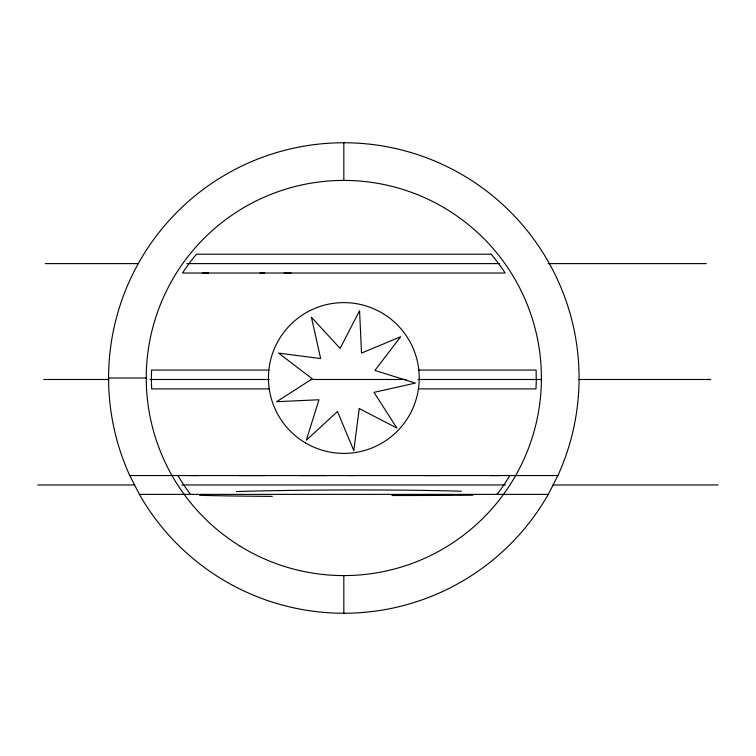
<?xml version="1.0" encoding="UTF-8"?>
<svg xmlns="http://www.w3.org/2000/svg" width="756" height="756" viewBox="0 0 756 756"><rect width="100%" height="100%" fill="white"/><g stroke="black" fill="none" stroke-linecap="round" stroke-linejoin="round"><path stroke-width="1.13" d="M343.829 613.239L343.829 575.581M557.89 475.552L548.27 494.377L139.397 494.377L129.767 475.552A235.239 235.239 0 0 1 343.829 142.761A235.239 235.239 0 0 1 557.89 475.552L129.767 475.552M45.228 263.608L138.49 263.608M186.893 263.608L499.725 263.608M548.128 263.608L706.312 263.608M202.447 273.029L208.571 273.02M259.932 273.029L264.647 273.02M284.095 273.029L291.098 273.02M268.852 370.071L151.531 370.071L151.408 382.063L151.672 388.896L269.23 388.896M418.815 370.071L536.136 370.071L536.25 382.063L535.985 388.896L418.437 388.896M108.59 378L146.248 378M43.744 379.484L108.675 379.484M149.99 379.484L269.23 379.484M310.555 379.484L406.18 379.484M417.983 379.484L540.767 379.484M578.548 379.484L710.772 379.484M187.866 475.552L198.204 475.552M237.998 475.552L265.498 475.552M299.65 475.543L326.12 475.552M348.289 475.552L354.942 475.552M424.881 475.552L439.397 475.552M490.653 475.552L499.782 475.552M37.8 484.965L134.662 484.965M181.912 484.965L505.575 484.965M552.825 484.965L718.2 484.965M343.829 142.761L343.829 180.419M509.742 475.552A192.468 192.468 0 0 1 497.127 494.377M190.54 494.377A192.468 192.468 0 0 1 177.915 475.552M548.27 494.377A235.239 235.239 0 0 1 139.397 494.377M473.02 495.189A160.159 1.682 0.2 0 1 392.014 495.511M236.363 491.561A159.157 4.933 -0.2 0 1 461.34 491.258M272.311 496.371A160.159 2.75 -0.1 0 1 199.518 495.284M359.232 408.571L353.808 450.623L337.497 411.491L306.312 440.219L318.966 399.754L276.611 401.71L312.313 378.841L278.614 353.118L320.657 358.561L311.377 317.189L340.096 348.384L359.572 310.725L361.519 353.071L400.652 336.751L374.919 370.449L415.394 383.094L374.012 392.364L396.891 428.066L359.232 408.571M491.192 254.196L196.475 254.196A192.468 192.468 0 0 0 182.517 273.02L505.15 273.02A192.468 192.468 0 0 0 491.192 254.196M305.859 443.139A75.402 75.402 0 0 0 419.23 378.312A75.402 75.402 0 0 0 306.407 312.549A75.402 75.402 0 0 0 305.859 443.139M239.964 546.078A197.581 197.581 0 0 0 541.324 383.916A197.581 197.581 0 0 0 250.208 204.007A197.581 197.581 0 0 0 239.964 546.078"/></g></svg>
